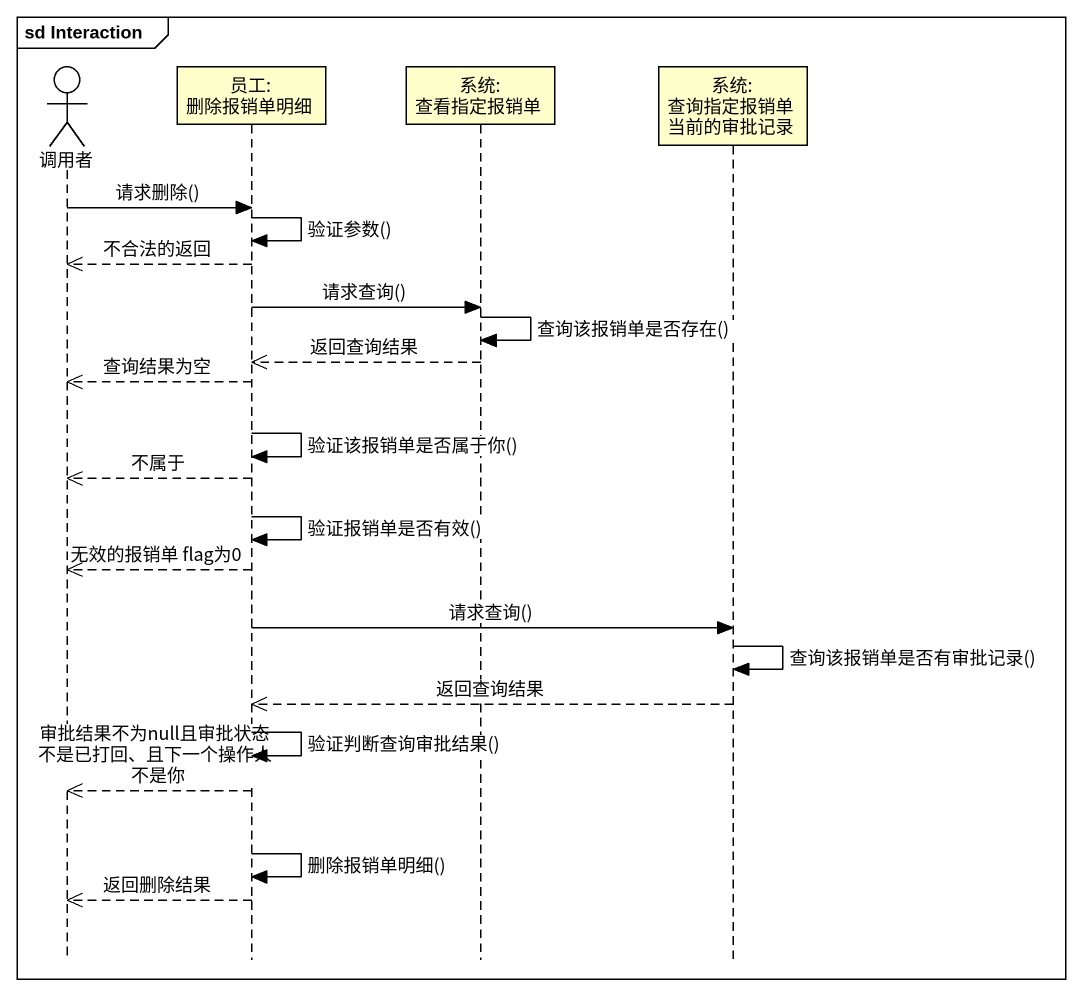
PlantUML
@startuml
mainframe sd Interaction
hide footbox
actor 调用者
participant "员工: 删除报销单明细" as 员工_删除报销单明细
participant "系统: 查看指定报销单" as 系统_查看指定报销单
participant "系统: 查询指定报销单当前的审批记录" as 系统_查询指定报销单当前的审批记录

调用者 -> 员工_删除报销单明细 : 请求删除()
员工_删除报销单明细 -> 员工_删除报销单明细 : 验证参数()
员工_删除报销单明细 -->> 调用者 : 不合法的返回
员工_删除报销单明细 -> 系统_查看指定报销单 : 请求查询()
系统_查看指定报销单 -> 系统_查看指定报销单 : 查询该报销单是否存在()
系统_查看指定报销单 -->> 员工_删除报销单明细 : 返回查询结果
员工_删除报销单明细 -->> 调用者 : 查询结果为空
员工_删除报销单明细 -> 员工_删除报销单明细 : 验证该报销单是否属于你()
员工_删除报销单明细 -->> 调用者 : 不属于
员工_删除报销单明细 -> 员工_删除报销单明细 : 验证报销单是否有效()
员工_删除报销单明细 -->> 调用者 : 无效的报销单 flag为0
员工_删除报销单明细 -> 系统_查询指定报销单当前的审批记录 : 请求查询()
系统_查询指定报销单当前的审批记录 -> 系统_查询指定报销单当前的审批记录 : 查询该报销单是否有审批记录()
系统_查询指定报销单当前的审批记录 -->> 员工_删除报销单明细 : 返回查询结果
员工_删除报销单明细 -> 员工_删除报销单明细 : 验证判断查询审批结果()
员工_删除报销单明细 -->> 调用者 : 审批结果不为null且审批状态不是已打回、且下一个操作人不是你
员工_删除报销单明细 -> 员工_删除报销单明细 : 删除报销单明细()
员工_删除报销单明细 -->> 调用者 : 返回删除结果
@enduml
